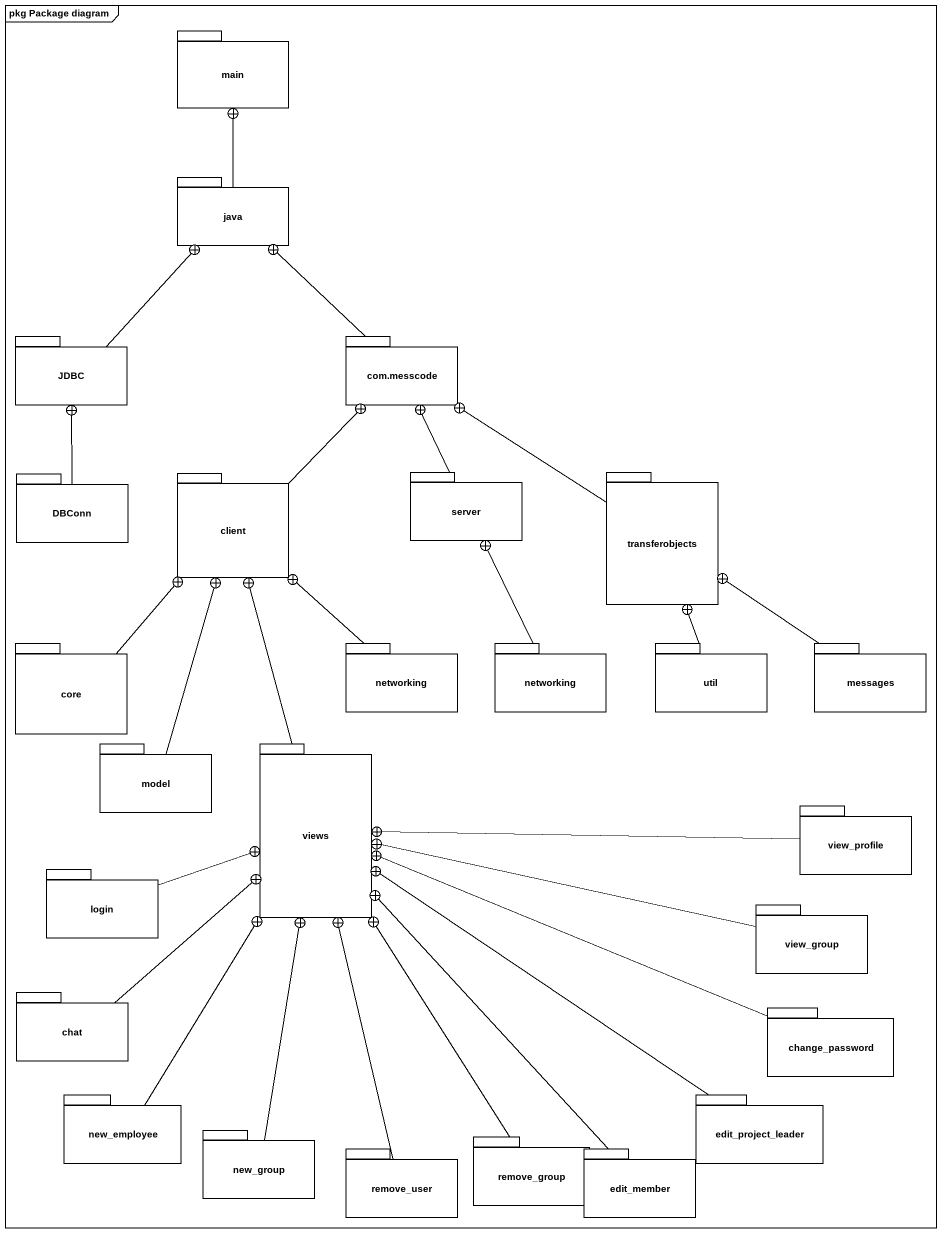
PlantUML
@startuml
mainframe pkg Package diagram
package main {
}
package java {
}
package JDBC {
}
package "com.messcode" as com_messcode {
}
package DBConn {
}
package client {
}
package server {
}
package transferobjects {
}
package core {
}
package networking {
}
package "networking" as networking_2 {
}
package util {
}
package messages {
}
package model {
}
package views {
}
package view_profile {
}
package login {
}
package view_group {
}
package chat {
}
package change_password {
}
package new_employee {
}
package edit_project_leader {
}
package new_group {
}
package remove_user {
}
package remove_group {
}
package edit_member {
}
java -up-+ main
JDBC -up-+ java
com_messcode -up-+ java
DBConn -up-+ JDBC
client -up-+ com_messcode
server -up-+ com_messcode
transferobjects -up-+ com_messcode
core -up-+ client
networking -up-+ client
networking_2 -up-+ server
util -up-+ transferobjects
messages -up-+ transferobjects
model -up-+ client
views -up-+ client
view_profile -left-+ views
login -right-+ views
view_group -left-+ views
chat -up-+ views
change_password -left-+ views
new_employee -up-+ views
edit_project_leader -up-+ views
new_group -up-+ views
remove_user -up-+ views
remove_group -up-+ views
edit_member -up-+ views
@enduml
